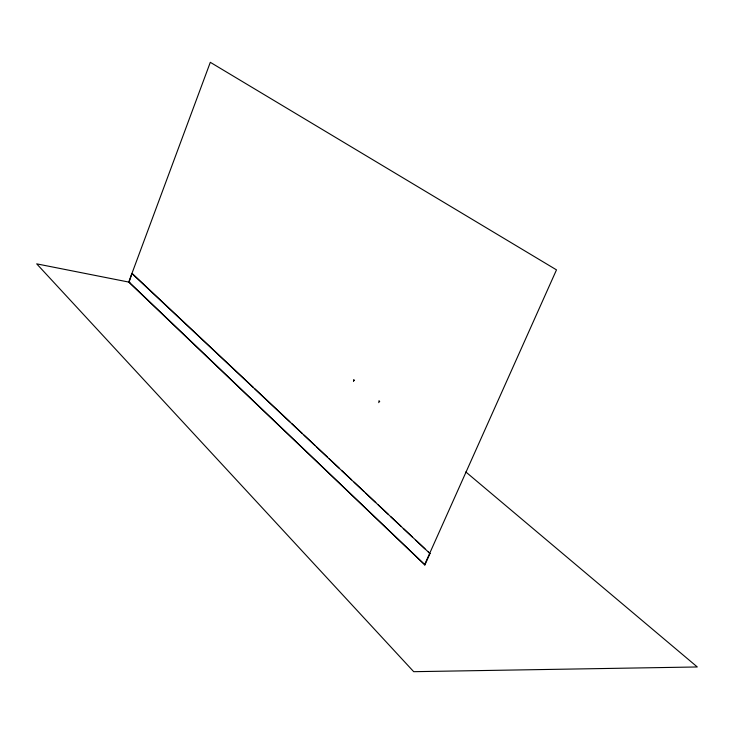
<?xml version="1.0" encoding="UTF-8"?>
<svg xmlns="http://www.w3.org/2000/svg" width="734" height="734" viewBox="0 0 734 734"><rect width="100%" height="100%" fill="white"/><g stroke="black" fill="none" stroke-linecap="round" stroke-linejoin="round"><path stroke-width="1.1" d="M429.986 553.555L131.918 273.498L129.083 282.131L424.922 564.877L429.986 553.555L428.326 551.986M353.669 379.717L354.43 380.469M353.494 381.497L353.999 380.111M378.918 400.828L379.717 401.617M379.267 401.241L378.744 402.654M424.527 564.859L556.491 269.864L210.309 62.317L128.744 282.067L424.922 564.877M129.89 282.296L36.7 263.855L413.71 671.683L697.3 666.967L465.851 471.971M132.267 273.571L253.184 387.286M254.854 388.855L289.884 421.802M291.554 423.371L302.39 433.565M304.059 435.134L314.904 445.327M316.574 446.896L327.41 457.089M329.08 458.658L339.09 468.072M341.585 470.421L351.595 479.834M354.1 482.183L364.11 491.596M365.771 493.165L375.78 502.579M378.285 504.928L388.295 514.341M390.791 516.699L400.801 526.104M403.305 528.462L412.48 537.086M415.811 540.224L424.986 548.849"/></g></svg>
